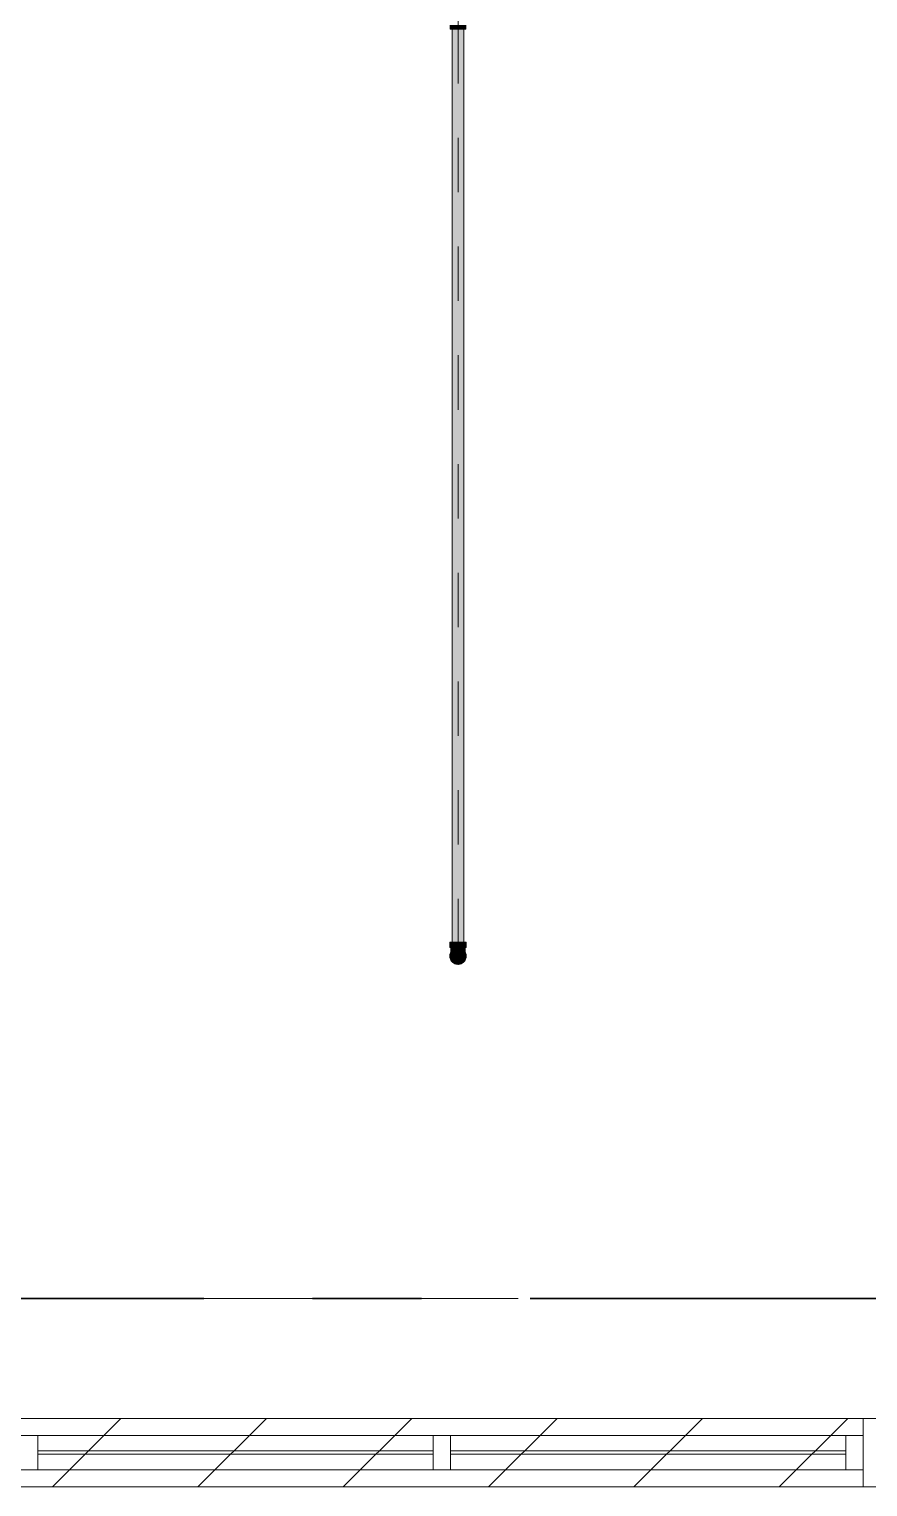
# Model space of a CAD drawing. Header units: millimetres. Extents: x -4000 to 187956, y -58990 to 162485.
# Drawn here: x 55498 to 57946, y 64900 to 69157 of the extents above; entities that cross this region are included whole.
import ezdxf

# ---------------------------------------------------------------- set-up
doc = ezdxf.new("R2010")
doc.units = ezdxf.units.MM
for name, pattern in [('Dash 1_16_', [317.5, 158.75, -158.75]), ('Grid Line', [2222.5, 1270, -317.5, 317.5, -317.5]), ('Grid Line 12_5mm', [2150, 1250, -300, 300, -300])]:
    doc.linetypes.add(name, pattern=pattern)
for name, color, linetype, lineweight in [('A-GLAZ-CURT', 52, 'Continuous', 9), ('A-GLAZ-CWMG', 51, 'Continuous', 9), ('A-WALL', 113, 'Continuous', 13), ('A-WALL-PATT', 111, 'Continuous', 13), ('F-SPRN', 3, 'Continuous', 9), ('P-PIPE', 3, 'Continuous', 9), ('P-PIPE-CNTR', 3, 'Continuous', 9), ('S-GRID', 1, 'Continuous', 30)]:
    doc.layers.add(name, color=color, linetype=linetype, lineweight=lineweight)

# ---------------------------------------------------------------- blocks, each defined once
blk = doc.blocks.new('System Panel - System Panel1-380621-0_000')
at = {"layer": 'A-GLAZ-CURT', "color": 253}
for p, q in [((-577.3, 5), (577.3, 5)), ((577.3, -5), (-577.3, -5))]:
    blk.add_line(p, q, dxfattribs=at)
at = {"layer": 'A-GLAZ-CURT', "color": 254}
for p, q in [((577.3, 5), (-577.3, 5)), ((-577.3, -5), (-577.3, 5)), ((-577.3, 5), (-577.3, -5)), ((577.3, 5), (577.3, -5)), ((577.3, 5), (577.3, -5)), ((-577.3, -5), (577.3, -5))]:
    blk.add_line(p, q, dxfattribs=at)
blk = doc.blocks.new('Rectangular Mullion - 50 x 100-354830-0_000')
at = {"layer": 'A-GLAZ-CWMG', "color": 252}
for p, q in [((56727.9, 64950.2), (56727.9, 65050.2)), ((56727.9, 65050.2), (57882.4, 65050.2)), ((57882.4, 65050.2), (57882.4, 64950.2)), ((57882.4, 64950.2), (56727.9, 64950.2))]:
    blk.add_line(p, q, dxfattribs=at)
at = {"layer": 'A-GLAZ-CWMG', "color": 254}
for p, q in [((56727.9, 65050.2), (56727.9, 64950.2)), ((57882.4, 64950.2), (57882.4, 65050.2))]:
    blk.add_line(p, q, dxfattribs=at)
at = {"layer": 'A-GLAZ-CWMG', "color": 253}
for p, q in [((56727.9, 65050.2), (57882.4, 65050.2)), ((56727.9, 64950.2), (57882.4, 64950.2))]:
    blk.add_line(p, q, dxfattribs=at)
blk = doc.blocks.new('Rectangular Mullion - 50 x 100-354831-0_000')
at = {"layer": 'A-GLAZ-CWMG', "color": 254}
for p, q in [((51909.9, 65005.2), (51909.9, 65050.2)), ((51909.9, 65050.2), (51909.9, 65005.2)), ((53064.4, 65050.2), (51909.9, 65050.2)), ((53064.4, 65005.2), (53064.4, 65050.2)), ((53064.4, 65050.2), (53064.4, 65005.2)), ((51909.9, 64995.2), (51909.9, 65005.2)), ((53064.4, 65005.2), (53064.4, 64995.2)), ((51909.9, 64950.2), (51909.9, 64995.2)), ((51909.9, 64995.2), (51909.9, 64950.2)), ((53064.4, 64950.2), (53064.4, 64995.2)), ((53064.4, 64995.2), (53064.4, 64950.2)), ((51909.9, 64950.2), (53064.4, 64950.2))]:
    blk.add_line(p, q, dxfattribs=at)
at = {"layer": 'A-GLAZ-CWMG', "color": 253}
for p, q in [((53064.4, 65050.2), (51909.9, 65050.2)), ((53064.4, 64950.2), (51909.9, 64950.2))]:
    blk.add_line(p, q, dxfattribs=at)
at = {"layer": 'A-GLAZ-CWMG', "color": 50}
for p, q in [((51909.9, 65005.2), (51909.9, 64995.2)), ((53064.4, 64995.2), (53064.4, 65005.2))]:
    blk.add_line(p, q, dxfattribs=at)
blk = doc.blocks.new('Rectangular Mullion - 50 x 100-351169-0_000')
at = {"layer": 'A-GLAZ-CWMG', "color": 253}
for p, q in [((0, 50), (-50, 50)), ((0, -50), (0, 50)), ((-50, -50), (0, -50))]:
    blk.add_line(p, q, dxfattribs=at)
at = {"layer": 'A-GLAZ-CWMG', "color": 254}
for p, q in [((-50, 50), (-50, 5)), ((-50, -5), (-50, -50))]:
    blk.add_line(p, q, dxfattribs=at)
at = {"layer": 'A-GLAZ-CWMG', "color": 252}
for p, q in [((-50, -50), (-50, 50)), ((-50, 50), (0, 50)), ((0, 50), (0, -50)), ((0, -50), (-50, -50))]:
    blk.add_line(p, q, dxfattribs=at)
at = {"layer": 'A-GLAZ-CWMG', "color": 50}
blk.add_line((-50, 5), (-50, -5), dxfattribs=at)
blk = doc.blocks.new('Rectangular Mullion - 50 x 100-V707-0_000')
at = {"layer": 'A-GLAZ-CWMG', "color": 253}
for p, q in [((25, 50), (-25, 50)), ((-25, -50), (25, -50))]:
    blk.add_line(p, q, dxfattribs=at)
at = {"layer": 'A-GLAZ-CWMG', "color": 254}
for p, q in [((-25, 50), (-25, 5)), ((25, 5), (25, 50)), ((-25, -5), (-25, -50)), ((25, -50), (25, -5))]:
    blk.add_line(p, q, dxfattribs=at)
at = {"layer": 'A-GLAZ-CWMG', "color": 252}
for p, q in [((-25, -50), (-25, 50)), ((-25, 50), (25, 50)), ((25, 50), (25, -50)), ((25, -50), (-25, -50))]:
    blk.add_line(p, q, dxfattribs=at)
at = {"layer": 'A-GLAZ-CWMG', "color": 50}
for p, q in [((-25, 5), (-25, -5)), ((25, -5), (25, 5))]:
    blk.add_line(p, q, dxfattribs=at)
blk = doc.blocks.new('Rectangular Mullion - 50 x 100-V708-0_000')
at = {"layer": 'A-GLAZ-CWMG', "color": 253}
for p, q in [((25, 50), (-25, 50)), ((-25, -50), (25, -50))]:
    blk.add_line(p, q, dxfattribs=at)
at = {"layer": 'A-GLAZ-CWMG', "color": 254}
for p, q in [((-25, 50), (-25, 5)), ((25, 5), (25, 50)), ((-25, -5), (-25, -50)), ((25, -50), (25, -5))]:
    blk.add_line(p, q, dxfattribs=at)
at = {"layer": 'A-GLAZ-CWMG', "color": 252}
for p, q in [((-25, -50), (-25, 50)), ((-25, 50), (25, 50)), ((25, 50), (25, -50)), ((25, -50), (-25, -50))]:
    blk.add_line(p, q, dxfattribs=at)
at = {"layer": 'A-GLAZ-CWMG', "color": 50}
for p, q in [((-25, 5), (-25, -5)), ((25, -5), (25, 5))]:
    blk.add_line(p, q, dxfattribs=at)
blk = doc.blocks.new('CMF2_NHAXUONG_A_rvt-1-0_000')
at = {"layer": 'A-WALL-PATT', "lineweight": 9}
h = blk.add_hatch(dxfattribs=at)
h.set_pattern_fill('FP_13', color=250, style=0, pattern_type=2)
h.set_pattern_definition([(45, (0, 0), (-212.132, 212.132), [])])
h.paths.add_polyline_path([(59950.1, 64900.2), (59950.1, 65100.2), (50850, 65100.2), (50850, 64900.2), (59511.1, 64900.2)])
at = {"layer": 'A-WALL', "color": 90, "lineweight": 15}
for p, q in [((59950.1, 65100.2), (50850, 65100.2)), ((50850, 64900.2), (59950.1, 64900.2))]:
    blk.add_line(p, q, dxfattribs=at)
at = {"layer": 'A-WALL', "color": 53, "lineweight": 15}
for p, q in [((57932.4, 65100.2), (51859.9, 65100.2)), ((57932.4, 65050.2), (57932.4, 64950.2)), ((51859.9, 64900.2), (57932.4, 64900.2))]:
    blk.add_line(p, q, dxfattribs=at)
at = {"layer": 'A-WALL', "color": 35, "lineweight": 15}
for p, q in [((51859.9, 65100.2), (57932.4, 65100.2)), ((57932.4, 65100.2), (51859.9, 65100.2)), ((57932.4, 65100.2), (57932.4, 64900.2)), ((57932.4, 65100.2), (57932.4, 65050.2)), ((57959.9, 65100.2), (57932.4, 65100.2)), ((57932.4, 64950.2), (57932.4, 64900.2)), ((51859.9, 64900.2), (57932.4, 64900.2)), ((57932.4, 64900.2), (51859.9, 64900.2)), ((57932.4, 64900.2), (57959.9, 64900.2))]:
    blk.add_line(p, q, dxfattribs=at)
at = {"layer": 'S-GRID', "linetype": 'Grid Line 12_5mm', "lineweight": 9}
blk.add_line((-824.3, 65450), (183641.1, 65450), dxfattribs=at)
at = {"layer": 'A-GLAZ-CURT', "color": 250, "lineweight": 9}
for p in [(56100.6, 65000.2), (57305.1, 65000.2)]:
    blk.add_blockref('System Panel - System Panel1-380621-0_000', p, dxfattribs=at)
at = {"layer": 'A-GLAZ-CWMG', "color": 250, "lineweight": 9, "extrusion": (0, 0, -1), "rotation": 180}
for name, p in [('Rectangular Mullion - 50 x 100-V707-0_000', (-55498.4, 65000.2)), ('Rectangular Mullion - 50 x 100-V708-0_000', (-56702.9, 65000.2)), ('Rectangular Mullion - 50 x 100-351169-0_000', (-57932.4, 65000.2))]:
    blk.add_blockref(name, p, dxfattribs=at)
at = {"layer": 'A-GLAZ-CWMG', "color": 250, "lineweight": 9}
for name, p in [('Rectangular Mullion - 50 x 100-354830-0_000', (-1204.5, 0)), ('Rectangular Mullion - 50 x 100-354831-0_000', (3613.5, 0)), ('Rectangular Mullion - 50 x 100-354830-0_000', (0, 0)), ('Rectangular Mullion - 50 x 100-354831-0_000', (4818, 0))]:
    blk.add_blockref(name, p, dxfattribs=at)
blk = doc.blocks.new('Sprinkler_Up - DN20-V423-0_000')
at = {"layer": 'F-SPRN', "transparency": 33554534}
for points in [[(13.5, 0), (22.2, 0), (18, 13.1), (6.9, 21.2), (-6.9, 21.2), (-18, 13.1), (-22.2, 0), (-3.9, 0.7), (-2.3, 4), (-1.3, 4), (-0.6, 4), (0.6, 4), (1.5, 4), (1.7, 2.9), (4.6, 0)], [(0, -21.2), (6.9, -21.2), (18, -13.1), (22.2, 0), (3.9, -0.7), (1.7, -2.9), (1.2, -3.5), (0.6, -4), (-0.6, -4), (-1.2, -3.5), (-1.7, -2.9), (-4.6, 0), (-22.2, 0), (-18, -13.1), (-6.9, -21.2)], [(0, -16.7), (4.3, -16.1), (11.8, -11.8), (16.1, -4.3), (16.1, 4.3), (11.8, 11.8), (8.3, 14.4), (0, 16.7), (-4.3, 16.1), (-11.8, 11.8), (-16.1, 4), (-16.1, -4.3), (-11.8, -11.8), (-8.3, -14.4)], [(0, -15.6), (7.8, -13.5), (13.5, -7.8), (15.1, -4), (15.1, 4), (13.5, 7.8), (7.8, 13.5), (0, 15.6), (-7.8, 13.5), (-11, 11), (-15.1, 4), (-15.1, -4), (-11, -11), (-7.8, -13.5)], [(-10.9, -5.5), (-10.9, 5.4), (-14.5, 5.4), (-14.5, -5.5)], [(-7.7, -5.5), (-7.7, 5.4), (-10.9, 5.4), (-10.9, -5.5)], [(0, -5.5), (0, 5.4), (-7.7, 5.4), (-7.7, -5.5)], [(-5.7, 0), (5.7, 0), (2.9, 4.9), (-3.4, 4)], [(2.9, -4.9), (5.7, 0), (-5.7, 0), (-2.9, -4.9)], [(0, 0), (4.6, 0), (-0.7, 4), (-4.6, 0)], [(0, -4.6), (4.6, 0), (-4.6, 0)], [(0, -2.6), (1.3, 0), (-1.8, 0)], [(-1.3, 0), (1.8, 0), (0, 2.6)], [(7.7, -5.5), (7.7, 5.4), (0, 5.4), (0, -5.5)], [(10.9, -5.5), (10.9, 5.4), (7.7, 5.4), (7.7, -5.5)], [(14.5, -5.5), (14.5, 5.4), (10.9, 5.4), (10.9, -5.5)]]:
    blk.add_hatch(color=1, dxfattribs=at).paths.add_polyline_path(points)
at = {"layer": 'F-SPRN', "color": 1}
for p, q in [((-11.5, 5.4), (-14.5, 5.4)), ((-14.5, 5.4), (-11.3, 5.4)), ((-14.5, 5.4), (-14.5, 4)), ((-14.5, 3.3), (-14.5, 0)), ((-11.5, 5.4), (-11.5, 4)), ((-10.9, 1.9), (-10.9, 3.6)), ((-10.8, 5.4), (-8, 5.4)), ((-8.1, 5.4), (-10.8, 5.4)), ((-8.1, 5.4), (-8.1, 4)), ((-8.1, 2.5), (-8.1, 0.7)), ((-7.7, 4), (-7.7, 2.7)), ((-7.7, 4), (-7.7, 2.7)), ((-7.7, 2.1), (-7.7, 0.5)), ((-7.7, 2.1), (-7.7, 0.5)), ((-6.7, 5.4), (-4.7, 5.4)), ((-5.8, 3.8), (-5.8, 2.2)), ((-2, 0.4), (-2.1, 0.3)), ((-2.1, 0.3), (-2.1, 0.2)), ((-2.1, 0.2), (-2.1, 0.1)), ((-2.1, 0.1), (-2.1, 0)), ((-2.1, 0), (-2.1, 0)), ((-2.1, 0), (-2.1, -0.1)), ((-1.9, 0.8), (-2, 0.7)), ((-2, 0.5), (-2, 0.5)), ((-2, 0.5), (-2, 0.4)), ((-1.8, 1), (-1.9, 0.9)), ((-1.9, 0.9), (-1.9, 0.8)), ((-1.9, 0.8), (-1.9, 0.8)), ((-1.7, 1.1), (-1.8, 1.1)), ((-1.8, 1.1), (-1.8, 1)), ((-1.6, 1.3), (-1.7, 1.2)), ((-1.7, 1.2), (-1.7, 1.1)), ((-1.5, 1.4), (-1.6, 1.3)), ((-1.6, 1.3), (-1.6, 1.3)), ((-1.3, 1.6), (-1.4, 1.6)), ((-0.9, 1.9), (-1, 1.8)), ((-0.9, 1.9), (-0.9, 1.9)), ((-0.6, 2), (-0.7, 2)), ((-0.6, 2), (-0.6, 2)), ((-0.5, 2), (-0.6, 2)), ((0, 2.1), (-0.1, 2.1)), ((-0.1, 2.1), (-0.1, 2.1)), ((0.3, 2.1), (0.2, 2.1)), ((0.4, 2), (0.3, 2.1)), ((0.9, 1.9), (0.8, 1.9)), ((1, 1.8), (0.9, 1.9)), ((1.1, 1.8), (1, 1.8)), ((1.3, 1.7), (1.2, 1.7)), ((1.3, 1.6), (1.3, 1.7)), ((1.4, 1.5), (1.3, 1.6)), ((2.1, 0.3), (2, 0.4)), ((2.1, 0), (2.1, 0.1)), ((2.1, 0), (2.1, 0)), ((4.7, 5.4), (6.5, 5.4)), ((7.7, 5.4), (10.8, 5.4)), ((7.7, 5.2), (7.7, 2.7)), ((7.7, 5.2), (7.7, 2.7)), ((7.7, 2.3), (7.7, 0.5)), ((7.7, 2.3), (7.7, 0.5)), ((10.8, 5.4), (8.1, 5.4)), ((8.1, 5.4), (8.1, 4)), ((8.1, 2.5), (8.1, 0.4)), ((10.9, 5.4), (14.5, 5.4)), ((10.9, 3.6), (10.9, 0.2)), ((14.5, 5.4), (11.5, 5.4)), ((11.5, 5.4), (11.5, 4)), ((11.5, 3), (11.5, 0.2)), ((14.5, 5.4), (14.5, 4)), ((14.5, 3.7), (14.5, -5.5)), ((-14.5, -1.3), (-14.5, -3.7)), ((-11.1, -5.5), (-14.5, -5.5)), ((-14.5, -5.5), (-11.5, -5.5)), ((-10.9, -2.6), (-10.9, -1.3)), ((-10.8, -5.5), (-8.1, -5.5)), ((-7.8, -5.5), (-10.8, -5.5)), ((-8.1, -4.2), (-8.1, -5.5)), ((-7.7, -2.7), (-7.7, -4)), ((-7.7, -2.7), (-7.7, -4)), ((-7, -5.5), (-5.8, -5.5)), ((-4.8, -5.5), (-7, -5.5)), ((-5.8, -2.3), (-5.8, -3.8)), ((-2.1, -0.1), (-2.1, -0.2)), ((-2.1, -0.2), (-2.1, -0.2)), ((-2.1, -0.2), (-2.1, -0.3)), ((0, -2.1), (0.1, -2.1)), ((7, -5.5), (4.8, -5.5)), ((5.8, -2.2), (5.8, -3.8)), ((5.8, -5.5), (7, -5.5)), ((7.7, -0.5), (7.7, -2.3)), ((7.7, -0.5), (7.7, -2.3)), ((7.7, -2.7), (7.7, -5.4)), ((7.7, -2.7), (7.7, -5.4)), ((10.8, -5.5), (7.7, -5.5)), ((8.1, -0.4), (8.1, -2.5)), ((8.1, -2.8), (8.1, -5.5)), ((8.1, -5.5), (10.8, -5.5)), ((10.9, -0.2), (10.9, -3.6)), ((14.5, -5.5), (10.9, -5.5)), ((11.5, -0.2), (11.5, -3)), ((11.5, -4), (11.5, -5.5)), ((11.5, -5.5), (14.5, -5.5))]:
    blk.add_line(p, q, dxfattribs=at)
at = {"layer": 'F-SPRN', "color": 1, "flags": 128}
for points in [[(-2, 0.7), (-2, 0.6), (-2, 0.5)], [(-1.4, 1.6), (-1.4, 1.5), (-1.5, 1.5), (-1.5, 1.4)], [(-1, 1.8), (-1.1, 1.8), (-1.2, 1.7), (-1.2, 1.7), (-1.3, 1.6)], [(-0.7, 2), (-0.8, 1.9), (-0.9, 1.9)], [(-0.1, 2.1), (-0.2, 2.1), (-0.3, 2.1), (-0.4, 2), (-0.5, 2)], [(0.2, 2.1), (0.1, 2.1), (0, 2.1)], [(0.8, 1.9), (0.8, 1.9), (0.7, 2), (0.6, 2), (0.5, 2), (0.4, 2), (0.4, 2)], [(1.2, 1.7), (1.1, 1.7), (1.1, 1.8)], [(1.6, 1.4), (1.5, 1.4), (1.4, 1.5), (1.4, 1.5)], [(1.7, 1.2), (1.6, 1.3), (1.6, 1.4)], [(1.8, 1.1), (1.7, 1.2), (1.7, 1.2)], [(2, 0.4), (2, 0.5), (2, 0.6), (2, 0.7), (1.9, 0.7), (1.9, 0.8), (1.9, 0.9), (1.8, 1), (1.8, 1), (1.8, 1.1)], [(2.1, 0.1), (2.1, 0.2), (2.1, 0.2), (2.1, 0.3)], [(-2.1, -0.3), (-2, -0.4), (-2, -0.5), (-2, -0.6), (-2, -0.7), (-1.9, -0.7), (-1.9, -0.8), (-1.9, -0.9), (-1.8, -1), (-1.8, -1), (-1.8, -1.1), (-1.7, -1.2), (-1.7, -1.2), (-1.6, -1.3), (-1.6, -1.4), (-1.5, -1.4), (-1.4, -1.5), (-1.4, -1.5), (-1.3, -1.6), (-1.3, -1.7), (-1.2, -1.7), (-1.1, -1.7), (-1.1, -1.8), (-1, -1.8), (-0.9, -1.9), (-0.8, -1.9), (-0.8, -1.9), (-0.7, -2), (-0.6, -2), (-0.5, -2), (-0.4, -2), (-0.4, -2), (-0.3, -2.1), (-0.2, -2.1), (-0.1, -2.1), (0, -2.1)], [(0.1, -2.1), (0.1, -2.1), (0.2, -2.1), (0.3, -2.1), (0.4, -2), (0.5, -2), (0.6, -2), (0.6, -2), (0.7, -2), (0.8, -1.9), (0.9, -1.9), (0.9, -1.9), (1, -1.8), (1.1, -1.8), (1.2, -1.7), (1.2, -1.7), (1.3, -1.6), (1.4, -1.6), (1.4, -1.5), (1.5, -1.5), (1.5, -1.4), (1.6, -1.3), (1.6, -1.3), (1.7, -1.2), (1.7, -1.1), (1.8, -1.1), (1.8, -1), (1.9, -0.9), (1.9, -0.8), (1.9, -0.8), (2, -0.7), (2, -0.6), (2, -0.5), (2, -0.5), (2, -0.4), (2.1, -0.3), (2.1, -0.2), (2.1, -0.1), (2.1, 0)]]:
    blk.add_lwpolyline(points, dxfattribs=at)
at = {"layer": 'F-SPRN', "color": 1}
for radius, start, end in [(22.2, 360, 180), (21.9, 165.6773, 179.2615), (21.9, 144.7698, 164.8151), (21.9, 126.6942, 143.2701), (16.7, 167.6802, 180), (16.7, 167.6802, 180), (16.7, 165, 166.2392), (16.7, 165, 166.2392), (16.7, 155.3879, 164.9693), (16.7, 155.3879, 164.9693), (15.6, 166.4265, 180), (15.6, 166.4265, 180), (15.6, 150.9409, 165), (15.6, 159.6139, 165.2993), (15.6, 165, 165.2993), (16.7, 136.7213, 149.931), (16.7, 136.7213, 149.931), (15.6, 150.9409, 156.3845), (15.6, 138.4214, 150), (15.6, 138.4214, 150), (21.9, 108.2621, 125.7507), (16.7, 121.4181, 130.5751), (16.7, 121.4181, 130.5751), (15.6, 120.5262, 133.2078), (15.6, 120.5262, 133.2078), (16.7, 106.5995, 120), (16.7, 106.5995, 120), (15.6, 114.4363, 119.9813), (15.6, 114.4363, 119.9813), (21.9, 99.348, 107.901), (4.63, 155.7832, 180), (4.63, 155.7832, 180), (16.7, 96.4143, 105), (16.7, 96.4143, 105), (5.71, 120, 131.9743), (4.63, 109.0192, 138.2703), (4.63, 109.0192, 138.2703), (21.9, 90.145, 98.8503), (15.6, 95.5762, 100.6843), (15.6, 95.5762, 100.6843), (2.56, 109.0192, 168.8278), (2.56, 109.0192, 168.8278), (2.04, 109.0192, 180), (4.63, 90, 102.999), (4.63, 77.001, 102.999), (16.7, 83.0684, 90), (16.7, 83.0684, 90), (4.63, 77.001, 90), (3.81, 57.0577, 90), (2.56, 14.5599, 90), (2.56, 14.5599, 90), (2.04, 10.4703, 90), (21.9, 72.5583, 89.4624), (15.6, 75.573, 80.5892), (15.6, 75.573, 80.5892), (4.63, 17.9592, 54.3832), (4.63, 17.9592, 54.3832), (3.81, 16.1605, 43.8358), (5.71, 48.0257, 60), (15.6, 67.5614, 74.5481), (15.6, 67.5614, 74.5481), (16.7, 60, 75), (16.7, 60, 75), (15.6, 60.0187, 65.5637), (15.6, 60.0187, 65.5637), (21.9, 54.2493, 71.7379), (15.6, 46.7922, 60), (15.6, 46.7922, 60), (16.7, 49.4249, 58.5819), (16.7, 49.4249, 58.5819), (15.6, 30, 41.5786), (15.6, 30, 41.5786), (16.7, 30, 43.2787), (16.7, 30, 43.2787), (21.9, 36.7299, 53.3058), (15.6, 23.6155, 29.5646), (15.6, 15, 29.5646), (15.6, 15, 20.3861), (15.6, 14.7007, 15), (15.6, 14.7007, 15), (16.7, 15, 24.6121), (16.7, 15, 24.6121), (15.6, 360, 13.6618), (15.6, 0, 13.6618), (16.7, 13.7608, 15), (16.7, 13.7608, 15), (16.7, 360, 12.3198), (16.7, 0, 12.3198), (21.9, 15.1849, 35.2302), (21.9, 0.7385, 14.3227), (22.2, 180, 360), (21.9, 180.7385, 194.3227), (21.9, 195.1849, 215.2302), (21.9, 216.7299, 233.3058), (16.7, 180, 192.3198), (16.7, 180, 192.3198), (16.7, 195.0307, 204.6121), (16.7, 195.0307, 204.6121), (15.6, 181.9082, 193.6618), (15.6, 181.9082, 193.6618), (15.6, 197.3339, 209.5646), (15.6, 197.3339, 209.5646), (16.7, 210.069, 223.2787), (16.7, 210.069, 223.2787), (15.6, 212.5472, 221.5786), (15.6, 212.5472, 221.5786), (21.9, 234.2493, 251.7379), (16.7, 229.4249, 238.5819), (16.7, 229.4249, 238.5819), (15.6, 233.795, 240), (15.6, 233.795, 240), (16.7, 240, 255), (16.7, 240, 255), (15.6, 240.0187, 254.5481), (15.6, 240.0187, 254.5481), (21.9, 252.5583, 269.4624), (4.63, 197.9592, 0), (4.63, 197.9592, 270), (15.6, 255, 267.64), (15.6, 255, 267.64), (3.81, 196.1605, 360), (2.56, 191.1677, 0), (2.56, 191.1677, 360), (2.04, 190.4703, 0), (16.7, 263.0684, 270), (16.7, 263.0684, 270), (4.63, 270, 360), (21.9, 270.145, 278.8503), (15.6, 275.5762, 280.6843), (15.6, 275.5762, 280.6843), (16.7, 276.4143, 285), (16.7, 276.4143, 285), (21.9, 279.348, 287.901), (16.7, 286.5995, 300), (16.7, 286.5995, 300), (15.6, 294.4363, 299.9813), (15.6, 294.4363, 299.9813), (21.9, 288.2621, 305.7507), (15.6, 300, 313.2078), (15.6, 300, 313.2078), (16.7, 301.4181, 310.5751), (16.7, 301.4181, 310.5751), (15.6, 318.4214, 330), (15.6, 318.4214, 330), (16.7, 316.7213, 330), (16.7, 316.7213, 330), (21.9, 306.6942, 323.2701), (15.6, 330.4354, 345), (15.6, 330.4354, 336.3845), (15.6, 339.6139, 345), (15.6, 346.3382, 360), (15.6, 346.3382, 360), (16.7, 335.3879, 345), (16.7, 335.3879, 345), (16.7, 347.6802, 360), (16.7, 347.6802, 360), (21.9, 324.7698, 344.8151), (21.9, 345.6773, 359.2615)]:
    blk.add_arc((0, 0), radius, start, end, dxfattribs=at)
blk = doc.blocks.new('Steel_Transition_Threaded_HoaPhat - Standard-V425-0_000')
at = {"layer": 'P-PIPE', "lineweight": 13, "transparency": 33554534}
h = blk.add_hatch(color=1, dxfattribs=at)
h.paths.add_polyline_path([(56750, 66427.6), (56755.8, 66428.4), (56761.3, 66430.6), (56765.9, 66434.2), (56769.5, 66438.8), (56771.7, 66444.3), (56772, 66454), (56771.7, 66455.9), (56769.5, 66461.3), (56765.9, 66466), (56761.3, 66469.6), (56755.8, 66471.8), (56750, 66472.6), (56744.2, 66471.8), (56738.8, 66469.6), (56734.1, 66466), (56730.5, 66461.3), (56728, 66454), (56727.5, 66450.1), (56728.3, 66444.3), (56730.5, 66438.8), (56734.1, 66434.2), (56738.8, 66430.6), (56744.2, 66428.4)])
h.paths.add_polyline_path([(56750, 66430), (56744.8, 66430.7), (56740, 66432.7), (56735.8, 66435.9), (56732.6, 66440), (56730.6, 66444.9), (56730.4, 66454), (56730.6, 66455.3), (56732.6, 66460.1), (56735.8, 66464.3), (56740, 66467.5), (56744.8, 66469.5), (56750, 66470.2), (56755.2, 66469.5), (56760.1, 66467.5), (56764.2, 66464.3), (56767.4, 66460.1), (56769.6, 66454), (56770.1, 66450.1), (56769.4, 66444.9), (56767.4, 66440), (56764.2, 66435.9), (56760.1, 66432.7), (56755.2, 66430.7)])
for points in [[(56750, 66430), (56750, 66433.7), (56741.8, 66435.9), (56735.8, 66441.9), (56733.6, 66450.1), (56735.8, 66458.3), (56741.8, 66464.3), (56750, 66466.5), (56750, 66470.2), (56744.8, 66469.5), (56740, 66467.5), (56735.8, 66464.3), (56732.6, 66460.1), (56730.4, 66454), (56729.9, 66450.1), (56730.6, 66444.9), (56732.6, 66440), (56735.8, 66435.9), (56740, 66432.7), (56744.8, 66430.7)], [(56750, 66431.6), (56754.8, 66432.2), (56759.3, 66434.1), (56763.1, 66437), (56766, 66440.8), (56767.9, 66445.3), (56768, 66454), (56767.9, 66454.9), (56766, 66459.3), (56763.1, 66463.2), (56759.3, 66466.1), (56754.8, 66468), (56750, 66468.6), (56745.2, 66468), (56740.8, 66466.1), (56736.9, 66463.2), (56734, 66459.3), (56732, 66454), (56731.5, 66450.1), (56732.1, 66445.3), (56734, 66440.8), (56736.9, 66437), (56740.8, 66434.1), (56745.2, 66432.2)], [(56750, 66430), (56755.2, 66430.7), (56760.1, 66432.7), (56764.2, 66435.9), (56767.4, 66440), (56769.4, 66444.9), (56769.6, 66454), (56769.4, 66455.3), (56767.4, 66460.1), (56764.2, 66464.3), (56760.1, 66467.5), (56755.2, 66469.5), (56750, 66470.2), (56750, 66466.5), (56758.2, 66464.3), (56764.2, 66458.3), (56766.4, 66450.1), (56764.2, 66441.9), (56758.2, 66435.9), (56750, 66433.7)]]:
    blk.add_hatch(color=1, dxfattribs=at).paths.add_polyline_path(points)
at = {"layer": 'P-PIPE', "color": 20, "lineweight": 13}
for radius, start, end in [(22.5, 90, 270), (22.5, 165, 180), (22.5, 150, 165), (20.1, 168.5883, 180), (22.5, 135, 150), (20.1, 150, 162.7449), (18.5, 167.6014, 193.4061), (18.5, 167.6014, 180), (18.5, 165, 167.6014), (18.5, 165, 167.6014), (18.5, 157.6232, 165), (18.5, 157.6232, 165), (20.1, 135, 148.1553), (16.4, 168.5467, 178.9063), (18.5, 136.4297, 150), (18.5, 136.4297, 150), (22.5, 120, 135), (16.4, 165, 166.0137), (16.4, 158.0319, 163.506), (20.1, 128.8856, 135), (18.5, 123.4976, 133.2041), (18.5, 123.4976, 133.2041), (20.1, 120, 125.0043), (22.5, 105, 120), (20.1, 109.6859, 120), (18.5, 106.819, 120), (18.5, 106.819, 120), (16.4, 113.4045, 120), (16.4, 107.4657, 111.9681), (22.5, 90, 105), (20.1, 100.9975, 105), (18.5, 91.4353, 103.2046), (18.5, 91.4353, 103.2046), (16.4, 96.2132, 104.6042), (20.1, 90.5246, 98.5089), (22.5, 75, 90), (22.5, 270, 90), (18.5, 78.0986, 90), (18.5, 78.0986, 90), (20.1, 75.0607, 87.9279), (16.4, 70.3629, 75), (18.5, 60, 75), (18.5, 60, 75), (20.1, 60, 75), (22.5, 60, 75), (16.4, 60.5934, 66.5955), (16.4, 50.4733, 56.6389), (20.1, 54.9957, 60), (18.5, 46.7959, 56.5024), (18.5, 46.7959, 56.5024), (22.5, 45, 60), (20.1, 45, 51.1144), (16.4, 30, 36.4537), (18.5, 30, 43.5703), (18.5, 30, 43.5703), (20.1, 31.8447, 45), (16.4, 13.9863, 15), (22.5, 30, 45), (16.4, 351.9681, 4.8393), (18.5, 15, 22.3768), (18.5, 15, 22.3768), (20.1, 17.2551, 30), (18.5, 12.3986, 15), (18.5, 12.3986, 15), (18.5, 346.5939, 12.3986), (18.5, 0, 12.3986), (22.5, 15, 30), (20.1, 0, 11.4117), (22.5, 0, 15), (22.5, 180, 195), (22.5, 195, 210), (20.1, 180, 193.9501), (22.5, 210, 225), (20.1, 197.2551, 210), (18.5, 180, 193.4061), (18.5, 195, 202.3768), (18.5, 195, 202.3768), (20.1, 211.8447, 225), (16.4, 180.8106, 191.4533), (18.5, 210, 223.5703), (18.5, 210, 223.5703), (22.5, 225, 240), (20.1, 225, 231.1144), (16.4, 210.6635, 218.0319), (18.5, 226.7959, 236.5024), (18.5, 226.7959, 236.5024), (20.1, 234.9957, 240), (22.5, 240, 255), (16.4, 230.4733, 236.6389), (20.1, 240, 255), (18.5, 240, 255), (18.5, 240, 255), (16.4, 246.9681, 252.9388), (22.5, 255, 270), (20.1, 255.0607, 267.9279), (18.5, 258.0986, 270), (18.5, 258.0986, 270), (16.4, 264.1652, 268.506), (22.5, 270, 285), (20.1, 270.5246, 278.5089), (18.5, 271.4353, 283.2046), (18.5, 271.4353, 283.2046), (16.4, 276.2132, 283.9063), (20.1, 280.9975, 285), (16.4, 287.4657, 291.9681), (18.5, 286.819, 300), (18.5, 286.819, 300), (22.5, 285, 300), (20.1, 289.6859, 300), (16.4, 295.1607, 300), (16.4, 301.0738, 308.0319), (20.1, 300, 305.0043), (18.5, 303.4976, 313.2041), (18.5, 303.4976, 313.2041), (22.5, 300, 315), (20.1, 308.8856, 315), (16.4, 323.5463, 330), (18.5, 316.4297, 330), (18.5, 316.4297, 330), (20.1, 315, 328.1553), (16.4, 338.0319, 342.8691), (22.5, 315, 330), (18.5, 337.6232, 345), (18.5, 337.6232, 345), (20.1, 330, 342.7449), (18.5, 346.5939, 0), (20.1, 346.0499, 0), (22.5, 330, 345), (22.5, 345, 0)]:
    blk.add_arc((56750, 66450.1), radius, start, end, dxfattribs=at)
blk = doc.blocks.new('Steel_Elbow_Threaded_HoaPhat - Standard-V426-0_000')
at = {"layer": 'P-PIPE', "lineweight": 13, "transparency": 33554534}
for points in [[(56733, 66475.5), (56750, 66475.5), (56750, 66490.6), (56725.9, 66490.6), (56726.7, 66475.5), (56729.1, 66475.5)], [(56750, 66426), (56756.2, 66426.8), (56762.1, 66429.2), (56767.1, 66433), (56770.9, 66438), (56773.3, 66443.8), (56773.6, 66454), (56773.3, 66456.3), (56770.9, 66462.1), (56767.1, 66467.1), (56762.1, 66471), (56756.2, 66473.4), (56750, 66474.2), (56743.8, 66473.4), (56737.9, 66471), (56733, 66467.1), (56729.1, 66462.1), (56726.4, 66454), (56725.9, 66450.1), (56726.7, 66443.8), (56729.1, 66438), (56733, 66433), (56737.9, 66429.2), (56743.8, 66426.8)], [(56774.1, 66475.5), (56773.3, 66490.6), (56750, 66490.6), (56750, 66475.5), (56773.3, 66475.5)]]:
    blk.add_hatch(color=1, dxfattribs=at).paths.add_polyline_path(points)
h = blk.add_hatch(color=1, dxfattribs=at)
h.paths.add_polyline_path([(56742.8, 66470), (56740.3, 66470), (56744.1, 66471.9)])
h.paths.add_polyline_path([(56729.8, 66460.2), (56731.2, 66460.7), (56737.2, 66467.6), (56742.8, 66470), (56750, 66471.2), (56750, 66475.5), (56731.7, 66475.5), (56730.3, 66471.7), (56730.1, 66464.3)])
h = blk.add_hatch(color=1, dxfattribs=at)
h.paths.add_polyline_path([(56766.9, 66465.3), (56769.5, 66460.7), (56768.6, 66464.6)])
h.paths.add_polyline_path([(56770.9, 66458.6), (56770.6, 66467.2), (56769.5, 66466.8), (56769.4, 66470.9), (56770.7, 66471.2), (56769.6, 66475.5), (56750, 66475.5), (56750, 66471.2), (56757.2, 66470), (56755.9, 66471.9), (56763.4, 66467.2), (56767.4, 66463.1), (56766.2, 66468.2), (56768.6, 66464.6)])
at = {"layer": 'P-PIPE', "color": 20, "lineweight": 13}
for p, q in [((56725.9, 66490.6), (56725.9, 66475.5)), ((56726.7, 66490.6), (56725.9, 66490.6)), ((56750, 66490.6), (56725.9, 66490.6)), ((56725.9, 66475.5), (56726.7, 66475.5)), ((56725.9, 66475.5), (56750, 66475.5)), ((56729.1, 66490.6), (56726.7, 66490.6)), ((56726.7, 66475.5), (56729.1, 66475.5)), ((56729.2, 66475.5), (56728.9, 66475.5)), ((56729.2, 66475.5), (56728.9, 66475.5)), ((56728.9, 66460.9), (56728.9, 66461.8)), ((56728.9, 66460.1), (56728.9, 66460.9)), ((56728.9, 66459.3), (56728.9, 66460.1)), ((56728.9, 66458.5), (56728.9, 66459.3)), ((56728.9, 66457.8), (56728.9, 66458.5)), ((56728.9, 66457.1), (56728.9, 66457.8)), ((56728.9, 66456.4), (56728.9, 66457.1)), ((56728.9, 66455.7), (56728.9, 66456.4)), ((56728.9, 66455.1), (56728.9, 66455.7)), ((56728.9, 66454.5), (56728.9, 66455.1)), ((56728.9, 66454), (56728.9, 66454.5)), ((56728.9, 66452.5), (56728.9, 66453)), ((56728.9, 66452.1), (56728.9, 66452.5)), ((56733, 66490.6), (56729.1, 66490.6)), ((56729.1, 66475.5), (56731.5, 66475.5)), ((56731.7, 66475.5), (56729.2, 66475.5)), ((56731.7, 66475.5), (56729.2, 66475.5)), ((56731.5, 66475.5), (56733, 66475.5)), ((56732.8, 66475.5), (56731.7, 66475.5)), ((56736.4, 66475.5), (56731.7, 66475.5)), ((56737.9, 66490.6), (56733.8, 66490.6)), ((56736.4, 66475.5), (56733.8, 66475.5)), ((56734, 66475.5), (56742.7, 66475.5)), ((56742.8, 66475.5), (56736.4, 66475.5)), ((56742.8, 66475.5), (56736.4, 66475.5)), ((56750, 66490.6), (56738.2, 66490.6)), ((56750, 66475.5), (56743.7, 66475.5)), ((56750, 66475.5), (56743.7, 66475.5)), ((56743.8, 66475.5), (56750, 66475.5)), ((56761.8, 66490.6), (56750, 66490.6)), ((56774.1, 66490.6), (56750, 66490.6)), ((56750, 66475.5), (56756.2, 66475.5)), ((56750, 66475.5), (56774.1, 66475.5)), ((56756.3, 66475.5), (56750, 66475.5)), ((56756.3, 66475.5), (56750, 66475.5)), ((56763.6, 66475.5), (56757.2, 66475.5)), ((56763.6, 66475.5), (56757.2, 66475.5)), ((56757.3, 66475.5), (56766, 66475.5)), ((56766.2, 66490.6), (56762.1, 66490.6)), ((56766.2, 66475.5), (56763.6, 66475.5)), ((56768.3, 66475.5), (56763.6, 66475.5)), ((56770.9, 66490.6), (56767.1, 66490.6)), ((56767.1, 66475.5), (56769.7, 66475.5)), ((56768.3, 66475.5), (56767.2, 66475.5)), ((56769.9, 66475.5), (56768.3, 66475.5)), ((56770.8, 66475.5), (56768.3, 66475.5)), ((56769.7, 66475.5), (56770.9, 66475.5)), ((56770.8, 66475.5), (56769.9, 66475.5)), ((56771.2, 66475.5), (56770.8, 66475.5)), ((56771.2, 66475.5), (56770.8, 66475.5)), ((56773.3, 66490.6), (56770.9, 66490.6)), ((56770.9, 66475.5), (56773.3, 66475.5)), ((56771.2, 66462), (56771.2, 66461.2)), ((56771.2, 66461.2), (56771.2, 66460.3)), ((56771.2, 66460.3), (56771.2, 66459.5)), ((56771.2, 66459.5), (56771.2, 66458.7)), ((56771.2, 66458.7), (56771.2, 66458)), ((56771.2, 66458), (56771.2, 66457.3)), ((56771.2, 66457.3), (56771.2, 66456.6)), ((56771.2, 66455.3), (56771.2, 66454.7)), ((56771.2, 66454.7), (56771.2, 66454.1)), ((56771.2, 66452.6), (56771.2, 66452.2)), ((56771.2, 66452.2), (56771.2, 66451.8)), ((56774.1, 66490.6), (56773.3, 66490.6)), ((56773.3, 66475.5), (56774.1, 66475.5)), ((56774.1, 66475.5), (56774.1, 66490.6)), ((56728.9, 66450.1), (56728.9, 66450.1)), ((56728.9, 66449.9), (56728.9, 66450.1)), ((56728.9, 66449), (56728.9, 66449.9)), ((56729.2, 66446.5), (56729, 66447.3)), ((56729.7, 66444), (56729.5, 66444.8)), ((56731, 66440.9), (56730.6, 66441.6)), ((56731.3, 66440.1), (56731, 66440.9)), ((56731.8, 66439.4), (56731.3, 66440.1)), ((56732.2, 66438.7), (56731.8, 66439.4)), ((56732.7, 66438), (56732.2, 66438.7)), ((56733.2, 66437.3), (56732.7, 66438)), ((56733.7, 66436.6), (56733.2, 66437.3)), ((56735.4, 66434.8), (56734.8, 66435.4)), ((56738.8, 66432.2), (56738.1, 66432.6)), ((56739.5, 66431.7), (56738.8, 66432.2)), ((56740.2, 66431.3), (56739.5, 66431.7)), ((56747.5, 66429.1), (56746.6, 66429.2)), ((56750.2, 66428.9), (56750, 66428.9)), ((56756.1, 66429.8), (56755.3, 66429.6)), ((56756.9, 66430.1), (56756.1, 66429.8)), ((56757.7, 66430.4), (56756.9, 66430.1)), ((56758.4, 66430.7), (56757.7, 66430.4)), ((56760.7, 66431.8), (56760, 66431.4)), ((56762.8, 66433.3), (56762.1, 66432.8)), ((56763.5, 66433.8), (56762.8, 66433.3)), ((56765.3, 66435.5), (56764.7, 66434.9)), ((56767, 66437.5), (56766.4, 66436.8)), ((56768.4, 66439.6), (56767.9, 66438.9)), ((56768.8, 66440.3), (56768.4, 66439.6)), ((56770.5, 66445.1), (56770.3, 66444.2)), ((56771, 66447.6), (56770.9, 66446.7)), ((56771.2, 66450.1), (56771.2, 66450.1))]:
    blk.add_line(p, q, dxfattribs=at)
at = {"layer": 'P-PIPE', "color": 20, "lineweight": 13, "flags": 128}
for points in [[(56728.9, 66461.8), (56728.9, 66462.6), (56728.9, 66463.5), (56728.9, 66464.4), (56728.9, 66465.4), (56728.9, 66466.3), (56728.9, 66467.3), (56728.9, 66468.2), (56728.9, 66469.2), (56728.9, 66470.2), (56728.9, 66471.2), (56728.9, 66472.2), (56728.9, 66473.2), (56728.9, 66474.2), (56728.9, 66475.2), (56728.9, 66475.5)], [(56728.9, 66453), (56728.9, 66453.4), (56728.9, 66454), (56728.9, 66454)], [(56728.9, 66451.1), (56728.9, 66451.4), (56728.9, 66451.7), (56728.9, 66452.1)], [(56728.9, 66450.6), (56728.9, 66450.8), (56728.9, 66451.1)], [(56771.2, 66475.5), (56771.2, 66474.5), (56771.2, 66473.5), (56771.2, 66472.5), (56771.2, 66471.5), (56771.2, 66470.5), (56771.2, 66469.5), (56771.2, 66468.5), (56771.2, 66467.5), (56771.2, 66466.6), (56771.2, 66465.6), (56771.2, 66464.7), (56771.2, 66463.8), (56771.2, 66462.9), (56771.2, 66462)], [(56771.2, 66456.6), (56771.2, 66455.9), (56771.2, 66455.3)], [(56771.2, 66454.1), (56771.2, 66453.6), (56771.2, 66453.1), (56771.2, 66452.6)], [(56771.2, 66451.8), (56771.2, 66451.5), (56771.2, 66451.2), (56771.2, 66450.9)], [(56728.9, 66450.1), (56728.9, 66450.2), (56728.9, 66450.3), (56728.9, 66450.4), (56728.9, 66450.6)], [(56729, 66447.3), (56728.9, 66448.2), (56728.9, 66449)], [(56729.5, 66444.8), (56729.3, 66445.7), (56729.2, 66446.5)], [(56730.6, 66441.6), (56730.3, 66442.4), (56730, 66443.2), (56729.7, 66444)], [(56734.8, 66435.4), (56734.3, 66436), (56733.7, 66436.6)], [(56736.7, 66433.6), (56736.1, 66434.2), (56735.4, 66434.8)], [(56738.1, 66432.6), (56737.4, 66433.1), (56736.7, 66433.6)], [(56743.3, 66430), (56742.6, 66430.3), (56741.8, 66430.6), (56741, 66431), (56740.2, 66431.3)], [(56745, 66429.5), (56744.2, 66429.8), (56743.3, 66430)], [(56746.6, 66429.2), (56745.8, 66429.4), (56745, 66429.5)], [(56750, 66428.9), (56749.2, 66429), (56748.3, 66429), (56747.5, 66429.1)], [(56751.9, 66429), (56751.1, 66429), (56750.2, 66428.9)], [(56753.6, 66429.2), (56752.8, 66429.1), (56751.9, 66429)], [(56755.3, 66429.6), (56754.4, 66429.4), (56753.6, 66429.2)], [(56760, 66431.4), (56759.2, 66431.1), (56758.4, 66430.7)], [(56762.1, 66432.8), (56761.4, 66432.3), (56760.7, 66431.8)], [(56764.7, 66434.9), (56764.1, 66434.3), (56763.5, 66433.8)], [(56766.4, 66436.8), (56765.9, 66436.1), (56765.3, 66435.5)], [(56767.9, 66438.9), (56767.5, 66438.1), (56767, 66437.5)], [(56770.3, 66444.2), (56770.1, 66443.4), (56769.8, 66442.6), (56769.5, 66441.9), (56769.1, 66441.1), (56768.8, 66440.3)], [(56770.9, 66446.7), (56770.7, 66445.9), (56770.5, 66445.1)], [(56771.2, 66450.1), (56771.1, 66449.2), (56771.1, 66448.4), (56771, 66447.6)], [(56771.2, 66450.9), (56771.2, 66450.7), (56771.2, 66450.5)], [(56771.2, 66450.5), (56771.2, 66450.3), (56771.2, 66450.2), (56771.2, 66450.1)]]:
    blk.add_lwpolyline(points, dxfattribs=at)
at = {"layer": 'P-PIPE', "color": 20, "lineweight": 13}
for radius, start, end in [(24.1, 90, 270), (24.1, 165, 180), (24.1, 150, 165), (21.1, 172.7204, 178.0438), (24.1, 135, 150), (21.1, 165.7465, 170), (21.1, 156.3578, 164.9665), (21.1, 150.0076, 154.6322), (21.1, 141.5854, 146.2592), (24.1, 120, 135), (21.1, 130, 141.0488), (21.1, 112.3295, 125.8024), (24.1, 105, 120), (24.1, 90, 105), (21.1, 99.9464, 104.9657), (21.1, 90, 95.2662), (24.1, 75, 90), (24.1, 270, 90), (21.1, 75.0343, 90), (24.1, 60, 75), (21.1, 60.7988, 67.0623), (21.1, 54.1976, 59.9895), (24.1, 45, 60), (21.1, 38.9512, 50), (21.1, 33.7408, 38.4146), (24.1, 30, 45), (21.1, 25.3678, 29.9924), (21.1, 15.0335, 23.6422), (21.1, 10, 10.8221), (24.1, 15, 30), (21.1, 1.9562, 7.2796), (24.1, 0, 15), (24.1, 180, 195), (24.1, 195, 210), (21.1, 181.9711, 187.7672), (24.1, 210, 225), (21.1, 190, 194.2657), (21.1, 195.0455, 204.7351), (21.1, 205.3748, 209.9974), (24.1, 225, 240), (21.1, 218.4271, 230), (21.1, 234.2198, 247.6765), (24.1, 240, 255), (24.1, 255, 270), (21.1, 255.037, 270), (24.1, 270, 285), (21.1, 271.1041, 278.9613), (21.1, 279.9303, 284.963), (24.1, 285, 300), (21.1, 292.9314, 303.6981), (24.1, 300, 315), (21.1, 310, 321.5729), (24.1, 315, 330), (21.1, 330.0026, 334.1966), (21.1, 334.6252, 344.9545), (21.1, 345.7343, 350), (24.1, 330, 345), (21.1, 352.2328, 358.0289), (24.1, 345, 0)]:
    blk.add_arc((56750, 66450.1), radius, start, end, dxfattribs=at)

msp = doc.modelspace()

# ---------------------------------------------------------------- block references
at = {"lineweight": 5}
msp.add_blockref('CMF2_NHAXUONG_A_rvt-1-0_000', (0, 0), dxfattribs=at)

# ---------------------------------------------------------------- next in the draw order: hatches: boundary and pattern name
at = {"layer": 'P-PIPE', "transparency": 33554534}
for points in [[(56728.3, 69157.1), (56772.5, 69157.1), (56771.7, 69168.9), (56727.5, 69168.9), (56727.5, 69157.1)], [(56750, 66490.6), (56750, 69157.1), (56733.3, 69157.1), (56733.9, 66490.6), (56745.7, 66490.6)], [(56750, 66490.6), (56766.7, 66490.6), (56766.1, 69157.1), (56750, 69157.1), (56750, 66600.1)], [(56741.7, 66435.6), (56742.8, 66437.6), (56741.7, 66441.7), (56742.8, 66445.9), (56745.8, 66449), (56757.2, 66454.3), (56758.4, 66458.4), (56757.2, 66462.6), (56755.9, 66464.3), (56750, 66466.8), (56741.7, 66464.6), (56735.5, 66458.4), (56733.3, 66450.1), (56735.5, 66441.7), (56738.2, 66438.3)], [(56750, 66433.4), (56758.4, 66435.6), (56761.8, 66438.3), (56766.1, 66445.8), (56766.1, 66454.4), (56761.8, 66461.9), (56758.4, 66464.6), (56750, 66466.8), (56745.7, 66466.2), (56738.2, 66461.9), (56733.9, 66454), (56733.9, 66445.8), (56738.2, 66438.3), (56741.7, 66435.6)]]:
    msp.add_hatch(color=1, dxfattribs=at).paths.add_polyline_path(points)

# ---------------------------------------------------------------- next in the draw order: linework, layer by layer
at = {"layer": 'P-PIPE', "color": 20, "lineweight": 13}
for p, q in [((56727.5, 69168.9), (56727.5, 69157.1)), ((56727.5, 69157.1), (56728.3, 69157.1)), ((56727.5, 69157.1), (56772.5, 69157.1)), ((56728.3, 69157.1), (56730.5, 69157.1)), ((56730.5, 69157.1), (56733.2, 69157.1)), ((56733.3, 69157.1), (56733.3, 66490.6)), ((56733.9, 69157.1), (56733.3, 69157.1)), ((56738.2, 69157.1), (56734, 69157.1)), ((56734.1, 69157.1), (56738.1, 69157.1)), ((56761.3, 69157.1), (56738.7, 69157.1)), ((56738.8, 69157.1), (56761.3, 69157.1)), ((56766, 69157.1), (56761.8, 69157.1)), ((56761.9, 69157.1), (56765.9, 69157.1)), ((56766.7, 69157.1), (56766.1, 69157.1)), ((56766.7, 66490.6), (56766.7, 69157.1)), ((56766.8, 69157.1), (56769.5, 69157.1)), ((56769.5, 69157.1), (56771.7, 69157.1)), ((56771.7, 69157.1), (56772.5, 69157.1)), ((56772.5, 69157.1), (56772.5, 69168.9)), ((56733.3, 66490.6), (56737.9, 66490.6)), ((56738.2, 66490.6), (56761.8, 66490.6)), ((56762.1, 66490.6), (56766.7, 66490.6))]:
    msp.add_line(p, q, dxfattribs=at)
at = {"layer": 'P-PIPE', "color": 1}
for centre, radius, start, end in [((56750, 66450.1), 16.7, 157.579, 163.5812), ((56750, 66450.1), 16.7, 140.6908, 147.6969), ((56750, 66458.4), 8.35, 69.0027, 79.2369), ((56750, 66458.4), 8.35, 46.6998, 57.8461), ((56750, 66458.4), 8.35, 316.3183, 330), ((56750, 66458.4), 8.35, 20.1285, 29.0413), ((56750, 66458.4), 8.35, 8.0385, 17.9918), ((56750, 66458.4), 8.35, 352.2824, 1.6717), ((56750, 66450.1), 16.7, 46.0317, 57.203), ((56750, 66450.1), 16.7, 32.3031, 45.2846), ((56750, 66450.1), 16.7, 26.0042, 31.0974), ((56750, 66450.1), 16.7, 16.9375, 22.421), ((56750, 66450.1), 16.7, 4.3093, 9.8892), ((56750, 66450.1), 16.7, 182.797, 189.8892), ((56750, 66450.1), 16.7, 190.2154, 195.2487), ((56750, 66450.1), 16.7, 231.8726, 237.203), ((56750, 66441.7), 8.35, 172.0327, 181.5407), ((56750, 66441.7), 8.35, 199.9004, 209.0413), ((56750, 66441.7), 8.35, 131.0366, 150), ((56750, 66450.1), 16.7, 246.8976, 252.7976), ((56750, 66441.7), 8.35, 115.6806, 125.5287), ((56750, 66441.7), 8.35, 100.6842, 114.0387), ((56750, 66441.7), 8.35, 249.0027, 259.2369), ((56750, 66450.1), 16.7, 264.6626, 273.5288), ((56750, 66441.7), 8.35, 90, 100.6842), ((56750, 66458.4), 8.35, 270, 280.6842), ((56750, 66450.1), 16.7, 284.6882, 289.3082), ((56750, 66450.1), 16.7, 308.1274, 313.9683), ((56750, 66450.1), 16.7, 314.7154, 320.6908), ((56750, 66450.1), 16.7, 328.9026, 333.9958), ((56750, 66450.1), 16.7, 337.2636, 343.0625), ((56750, 66450.1), 16.7, 350.1108, 355.6907)]:
    msp.add_arc(centre, radius, start, end, dxfattribs=at)
at = {"layer": 'P-PIPE-CNTR', "color": 20, "lineweight": 13}
for p, q in [((56750, 69206.1), (56750, 69157.1)), ((56750, 66490.6), (56750, 66475.5)), ((56750, 66475.5), (56750, 66474.1)), ((56750, 66474.1), (56750, 66472.3)), ((56750, 66472.2), (56750, 66470.8)), ((56750, 66469.7), (56750, 66467.9)), ((56750, 66467.3), (56750, 66466.1)), ((56750, 66464.4), (56750, 66462.9)), ((56750, 66461.9), (56750, 66459.4)), ((56750, 66458.8), (56750, 66457.5)), ((56750, 66457.5), (56750, 66454.1)), ((56750, 66452.3), (56750, 66451)), ((56750, 66450.7), (56750, 66450.1))]:
    msp.add_line(p, q, dxfattribs=at)
at = {"layer": 'P-PIPE-CNTR', "color": 1, "linetype": 'Dash 1_16_'}
for p, q in [((56750, 69157.1), (56750, 66490.6)), ((56750, 69157.1), (56750, 66490.6)), ((56750, 66472.6), (56750, 66475.1)), ((56750, 66471.2), (56750, 66472.6)), ((56750, 66468.6), (56750, 66470.2)), ((56750, 66466.8), (56750, 66468)), ((56750, 66463.6), (56750, 66465.2)), ((56750, 66459.8), (56750, 66462.6)), ((56750, 66455.5), (56750, 66459.1)), ((56750, 66452.6), (56750, 66454)), ((56750, 66450.1), (56750, 66452.1)), ((56725, 66450.1), (56727.5, 66450.1)), ((56727.8, 66450.1), (56731.5, 66450.1)), ((56731.5, 66450.1), (56733.3, 66450.1)), ((56736.5, 66450.1), (56742.3, 66450.1)), ((56745.4, 66450.1), (56747.6, 66450.1)), ((56748.7, 66450.1), (56750, 66450.1)), ((56750, 66448), (56750, 66450.1)), ((56750, 66450.1), (56751.3, 66450.1)), ((56750, 66445.9), (56750, 66447.5)), ((56750, 66441.1), (56750, 66444.6)), ((56750, 66438.1), (56750, 66440.4)), ((56750, 66435), (56750, 66436.5)), ((56750, 66430), (56750, 66431.6)), ((56750, 66427.6), (56750, 66428.9)), ((56750, 66425.1), (56750, 66427.6)), ((56751.8, 66450.1), (56754.6, 66450.1)), ((56755.7, 66450.1), (56763.1, 66450.1)), ((56766.6, 66450.1), (56768.5, 66450.1)), ((56768.5, 66450.1), (56772.2, 66450.1)), ((56772.5, 66450.1), (56775, 66450.1))]:
    msp.add_line(p, q, dxfattribs=at)
at = {"layer": 'S-GRID', "linetype": 'Grid Line'}
msp.add_line((-824.3, 65450), (183641.1, 65450), dxfattribs=at)

# ---------------------------------------------------------------- next in the draw order: block references
at = {"layer": 'F-SPRN', "color": 1}
msp.add_blockref('Sprinkler_Up - DN20-V423-0_000', (56750, 66450.1), dxfattribs=at)
at = {"layer": 'P-PIPE', "color": 20, "lineweight": 13}
for name in ['Steel_Elbow_Threaded_HoaPhat - Standard-V426-0_000', 'Steel_Transition_Threaded_HoaPhat - Standard-V425-0_000']:
    msp.add_blockref(name, (0, 0), dxfattribs=at)

doc.saveas('drawing.dxf')
